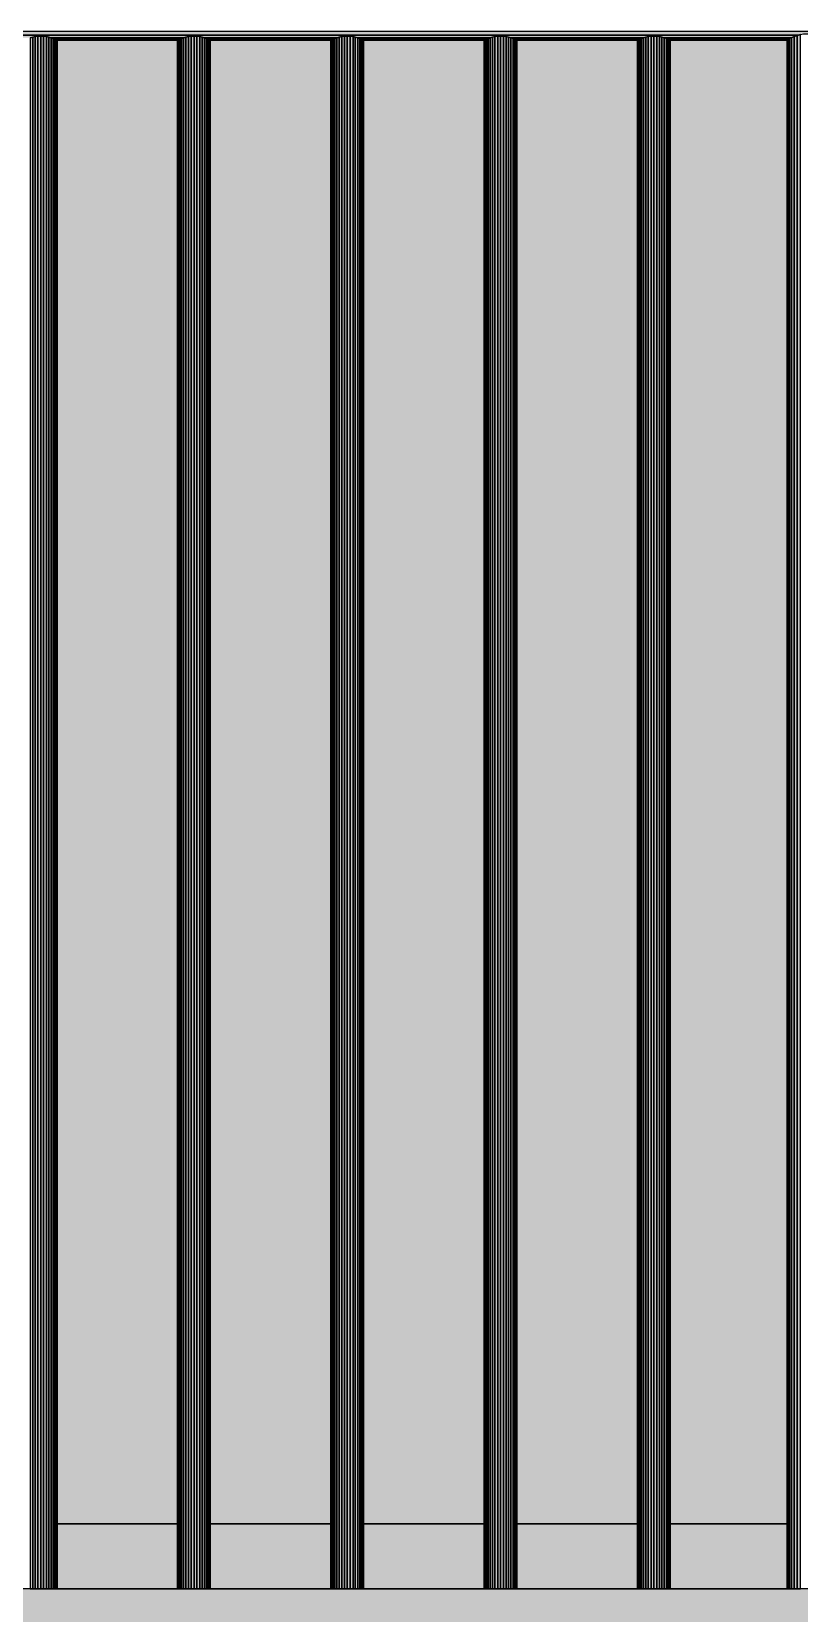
# Model space of a CAD drawing. Extents: x 8 to 21351, y 0 to 420.
# Drawn here: x 19170.135 to 19172.504, y 137.731 to 142.608 of the extents above; entities that cross this region are included whole.
import ezdxf

# ---------------------------------------------------------------- set-up
doc = ezdxf.new("R2010")
doc.units = 0

msp = doc.modelspace()

# ---------------------------------------------------------------- hatches: boundary and pattern name
for points in [[(19168.1996, 142.6078), (19168.2156, 142.5968), (19168.2446, 142.5968), (19168.2506, 142.5988), (19168.2606, 142.6008), (19168.2716, 142.6008), (19168.2826, 142.6008), (19168.2926, 142.5988), (19168.2986, 142.5968), (19172.5006, 142.5968), (19172.5066, 142.5988), (19172.5166, 142.6008), (19172.5276, 142.6008), (19172.5386, 142.6008), (19172.5496, 142.5988), (19172.5546, 142.5968), (19176.7576, 142.5968), (19176.7626, 142.5988), (19176.7736, 142.6008), (19176.7836, 142.6008), (19176.7946, 142.6008), (19176.8056, 142.5988), (19176.8106, 142.5968), (19181.0136, 142.5968), (19181.0186, 142.5988), (19181.0296, 142.6008), (19181.0406, 142.6008), (19181.0516, 142.6008), (19181.0616, 142.5988), (19181.0666, 142.5968), (19185.2696, 142.5968), (19185.2756, 142.5988), (19185.2856, 142.6008), (19185.2966, 142.6008), (19185.3076, 142.6008), (19185.3176, 142.5988), (19185.3236, 142.5968), (19185.3526, 142.5968), (19185.3686, 142.6078)], [(19168.2986, 142.5968), (19168.3026, 142.5958), (19168.3116, 142.5928), (19168.3196, 142.5888), (19168.3206, 142.5888), (19168.7126, 142.5888), (19168.7196, 142.5908), (19168.7276, 142.5928), (19168.7356, 142.5938), (19168.7446, 142.5938), (19168.7536, 142.5938), (19168.7616, 142.5928), (19168.7696, 142.5908), (19168.7766, 142.5888), (19169.1856, 142.5888), (19169.1926, 142.5908), (19169.2006, 142.5928), (19169.2086, 142.5938), (19169.2176, 142.5938), (19169.2256, 142.5938), (19169.2346, 142.5928), (19169.2426, 142.5908), (19169.2496, 142.5888), (19169.6586, 142.5888), (19169.6656, 142.5908), (19169.6736, 142.5928), (19169.6816, 142.5938), (19169.6906, 142.5938), (19169.6986, 142.5938), (19169.7076, 142.5928), (19169.7156, 142.5908), (19169.7226, 142.5888), (19170.1316, 142.5888), (19170.1386, 142.5908), (19170.1456, 142.5928), (19170.1546, 142.5938), (19170.1636, 142.5938), (19170.1716, 142.5938), (19170.1806, 142.5928), (19170.1886, 142.5908), (19170.1946, 142.5888), (19170.6046, 142.5888), (19170.6116, 142.5908), (19170.6186, 142.5928), (19170.6276, 142.5938), (19170.6366, 142.5938), (19170.6446, 142.5938), (19170.6536, 142.5928), (19170.6616, 142.5908), (19170.6676, 142.5888), (19171.0776, 142.5888), (19171.0836, 142.5908), (19171.0916, 142.5928), (19171.1006, 142.5938), (19171.1086, 142.5938), (19171.1176, 142.5938), (19171.1266, 142.5928), (19171.1336, 142.5908), (19171.1406, 142.5888), (19171.5496, 142.5888), (19171.5566, 142.5908), (19171.5646, 142.5928), (19171.5736, 142.5938), (19171.5816, 142.5938), (19171.5906, 142.5938), (19171.5986, 142.5928), (19171.6066, 142.5908), (19171.6136, 142.5888), (19172.0226, 142.5888), (19172.0296, 142.5908), (19172.0376, 142.5928), (19172.0466, 142.5938), (19172.0546, 142.5938), (19172.0636, 142.5938), (19172.0716, 142.5928), (19172.0796, 142.5908), (19172.0866, 142.5888), (19172.4786, 142.5888), (19172.4796, 142.5888), (19172.4876, 142.5928), (19172.4966, 142.5958), (19172.5006, 142.5968)], [(19170.1306, 142.5888), (19170.1306, 137.8068), (19170.1386, 137.8068), (19170.1386, 142.5908), (19170.1316, 142.5888), (19170.1316, 142.5888)], [(19170.1386, 142.5908), (19170.1386, 137.8068), (19170.1456, 137.8068), (19170.1456, 142.5928)], [(19170.1456, 142.5928), (19170.1456, 137.8068), (19170.1546, 137.8068), (19170.1546, 142.5938)], [(19170.1546, 137.8068), (19170.1636, 137.8068), (19170.1636, 142.5938), (19170.1546, 142.5938)], [(19170.1636, 137.8068), (19170.1716, 137.8068), (19170.1716, 142.5938), (19170.1636, 142.5938)], [(19170.1716, 137.8068), (19170.1806, 137.8068), (19170.1806, 142.5928), (19170.1716, 142.5938)], [(19170.1806, 137.8068), (19170.1886, 137.8068), (19170.1886, 142.5908), (19170.1806, 142.5928)], [(19170.1886, 137.8068), (19170.1956, 137.8068), (19170.1956, 142.5888), (19170.1956, 142.5888), (19170.1946, 142.5888), (19170.1886, 142.5908)], [(19170.1956, 142.5888), (19170.2016, 142.5868), (19170.2066, 142.5848), (19170.2086, 142.5838), (19170.5906, 142.5838), (19170.5926, 142.5848), (19170.5976, 142.5868), (19170.6046, 142.5888)], [(19170.1956, 137.8068), (19170.2016, 137.8068), (19170.2016, 142.5868), (19170.1956, 142.5888)], [(19170.1956, 137.8068), (19170.2016, 137.8068), (19170.2016, 142.5868), (19170.1956, 142.5888)], [(19170.2016, 137.8068), (19170.2066, 137.8068), (19170.2066, 142.5848), (19170.2016, 142.5868)], [(19170.2066, 142.5848), (19170.2066, 137.8068), (19170.2106, 137.8068), (19170.2106, 142.5828), (19170.2086, 142.5838)], [(19170.5906, 142.5838), (19170.2086, 142.5838), (19170.2106, 142.5828), (19170.2126, 142.5828), (19170.2136, 142.5818), (19170.5856, 142.5818), (19170.5866, 142.5828), (19170.5896, 142.5828)], [(19170.2126, 142.5828), (19170.2106, 142.5828), (19170.2106, 137.8068), (19170.2126, 137.8068)], [(19170.2126, 142.5828), (19170.2126, 137.8068), (19170.2136, 137.8068), (19170.2136, 142.5818)], [(19170.2136, 138.0068), (19170.5856, 138.0068), (19170.5856, 142.5818), (19170.2136, 142.5818)], [(19170.5856, 137.8068), (19170.5866, 137.8068), (19170.5866, 142.5828), (19170.5856, 142.5818)], [(19170.5866, 137.8068), (19170.5896, 137.8068), (19170.5896, 142.5828), (19170.5866, 142.5828)], [(19170.5896, 137.8068), (19170.5926, 137.8068), (19170.5926, 142.5848), (19170.5906, 142.5838), (19170.5896, 142.5828)], [(19170.5926, 142.5848), (19170.5926, 137.8068), (19170.5976, 137.8068), (19170.5976, 142.5868)], [(19170.6036, 142.5888), (19170.5976, 142.5868), (19170.5976, 137.8068), (19170.6036, 137.8068)], [(19170.6036, 142.5888), (19170.6036, 137.8068), (19170.6106, 137.8068), (19170.6106, 142.5908), (19170.6046, 142.5888), (19170.6046, 142.5888)], [(19170.6106, 142.5908), (19170.6106, 137.8068), (19170.6186, 137.8068), (19170.6186, 142.5928)], [(19170.6186, 142.5928), (19170.6186, 137.8068), (19170.6276, 137.8068), (19170.6276, 142.5938)], [(19170.6276, 137.8068), (19170.6366, 137.8068), (19170.6366, 142.5938), (19170.6276, 142.5938)], [(19170.6366, 137.8068), (19170.6446, 137.8068), (19170.6446, 142.5938), (19170.6366, 142.5938)], [(19170.6446, 137.8068), (19170.6536, 137.8068), (19170.6536, 142.5928), (19170.6446, 142.5938)], [(19170.6536, 137.8068), (19170.6616, 137.8068), (19170.6616, 142.5908), (19170.6536, 142.5928)], [(19170.6616, 137.8068), (19170.6686, 137.8068), (19170.6686, 142.5888), (19170.6676, 142.5888), (19170.6676, 142.5888), (19170.6616, 142.5908)], [(19170.6676, 142.5888), (19170.6746, 142.5868), (19170.6796, 142.5848), (19170.6816, 142.5838), (19171.0636, 142.5838), (19171.0656, 142.5848), (19171.0706, 142.5868), (19171.0766, 142.5888)], [(19170.6686, 142.5888), (19170.6686, 137.8068), (19170.6746, 137.8068), (19170.6746, 142.5868)], [(19170.6686, 142.5888), (19170.6686, 137.8068), (19170.6746, 137.8068), (19170.6746, 142.5868)], [(19170.6746, 137.8068), (19170.6796, 137.8068), (19170.6796, 142.5848), (19170.6746, 142.5868)], [(19170.6816, 142.5838), (19170.6796, 142.5848), (19170.6796, 137.8068), (19170.6826, 137.8068), (19170.6826, 142.5828)], [(19171.0636, 142.5838), (19170.6816, 142.5838), (19170.6826, 142.5828), (19170.6856, 142.5828), (19170.6856, 142.5818), (19171.0586, 142.5818), (19171.0596, 142.5828), (19171.0616, 142.5828)], [(19170.6856, 142.5828), (19170.6826, 142.5828), (19170.6826, 137.8068), (19170.6856, 137.8068)], [(19170.6856, 142.5818), (19170.6856, 138.0068), (19171.0586, 138.0068), (19171.0586, 142.5818)], [(19171.0596, 142.5828), (19171.0586, 142.5818), (19171.0586, 137.8068), (19171.0596, 137.8068)], [(19171.0596, 137.8068), (19171.0616, 137.8068), (19171.0616, 142.5828), (19171.0596, 142.5828)], [(19171.0616, 137.8068), (19171.0656, 137.8068), (19171.0656, 142.5848), (19171.0636, 142.5838), (19171.0616, 142.5828)], [(19171.0656, 142.5848), (19171.0656, 137.8068), (19171.0706, 137.8068), (19171.0706, 142.5868)], [(19171.0706, 137.8068), (19171.0766, 137.8068), (19171.0766, 142.5888), (19171.0706, 142.5868)], [(19171.0766, 142.5888), (19171.0766, 137.8068), (19171.0836, 137.8068), (19171.0836, 142.5908), (19171.0776, 142.5888), (19171.0766, 142.5888)], [(19171.0836, 142.5908), (19171.0836, 137.8068), (19171.0916, 137.8068), (19171.0916, 142.5928)], [(19171.0916, 142.5928), (19171.0916, 137.8068), (19171.1006, 137.8068), (19171.1006, 142.5938)], [(19171.1006, 142.5938), (19171.1006, 137.8068), (19171.1086, 137.8068), (19171.1086, 142.5938)], [(19171.1086, 142.5938), (19171.1086, 137.8068), (19171.1176, 137.8068), (19171.1176, 142.5938)], [(19171.1176, 137.8068), (19171.1266, 137.8068), (19171.1266, 142.5928), (19171.1176, 142.5938)], [(19171.1336, 142.5908), (19171.1266, 142.5928), (19171.1266, 137.8068), (19171.1336, 137.8068)], [(19171.1336, 137.8068), (19171.1416, 137.8068), (19171.1416, 142.5888), (19171.1406, 142.5888), (19171.1406, 142.5888), (19171.1336, 142.5908)], [(19171.1406, 142.5888), (19171.1476, 142.5868), (19171.1526, 142.5848), (19171.1546, 142.5838), (19171.5356, 142.5838), (19171.5386, 142.5848), (19171.5436, 142.5868), (19171.5496, 142.5888)], [(19171.1416, 142.5888), (19171.1416, 137.8068), (19171.1476, 137.8068), (19171.1476, 142.5868)], [(19171.1416, 142.5888), (19171.1416, 137.8068), (19171.1476, 137.8068), (19171.1476, 142.5868)], [(19171.1476, 142.5868), (19171.1476, 137.8068), (19171.1526, 137.8068), (19171.1526, 142.5848)], [(19171.1526, 142.5848), (19171.1526, 137.8068), (19171.1556, 137.8068), (19171.1556, 142.5828), (19171.1546, 142.5838)], [(19171.5356, 142.5838), (19171.1546, 142.5838), (19171.1556, 142.5828), (19171.1586, 142.5828), (19171.1586, 142.5818), (19171.5316, 142.5818), (19171.5326, 142.5828), (19171.5346, 142.5828)], [(19171.1586, 142.5828), (19171.1556, 142.5828), (19171.1556, 137.8068), (19171.1586, 137.8068)], [(19171.1586, 142.5818), (19171.1586, 138.0068), (19171.5316, 138.0068), (19171.5316, 142.5818)], [(19171.5316, 137.8068), (19171.5326, 137.8068), (19171.5326, 142.5828), (19171.5316, 142.5818)], [(19171.5326, 137.8068), (19171.5346, 137.8068), (19171.5346, 142.5828), (19171.5326, 142.5828)], [(19171.5346, 137.8068), (19171.5386, 137.8068), (19171.5386, 142.5848), (19171.5356, 142.5838), (19171.5346, 142.5828)], [(19171.5386, 142.5848), (19171.5386, 137.8068), (19171.5436, 137.8068), (19171.5436, 142.5868)], [(19171.5436, 137.8068), (19171.5496, 137.8068), (19171.5496, 142.5888), (19171.5436, 142.5868)], [(19171.5496, 142.5888), (19171.5496, 137.8068), (19171.5566, 137.8068), (19171.5566, 142.5908), (19171.5496, 142.5888), (19171.5496, 142.5888)], [(19171.5566, 142.5908), (19171.5566, 137.8068), (19171.5646, 137.8068), (19171.5646, 142.5928)], [(19171.5646, 142.5928), (19171.5646, 137.8068), (19171.5736, 137.8068), (19171.5736, 142.5938)], [(19171.5736, 142.5938), (19171.5736, 137.8068), (19171.5816, 137.8068), (19171.5816, 142.5938)], [(19171.5906, 142.5938), (19171.5816, 142.5938), (19171.5816, 137.8068), (19171.5906, 137.8068)], [(19171.5906, 137.8068), (19171.5986, 137.8068), (19171.5986, 142.5928), (19171.5906, 142.5938)], [(19171.5986, 137.8068), (19171.6066, 137.8068), (19171.6066, 142.5908), (19171.5986, 142.5928)], [(19171.6066, 137.8068), (19171.6136, 137.8068), (19171.6136, 142.5888), (19171.6136, 142.5888), (19171.6136, 142.5888), (19171.6066, 142.5908)], [(19172.0226, 142.5888), (19171.6136, 142.5888), (19171.6206, 142.5868), (19171.6256, 142.5848), (19171.6276, 142.5838), (19172.0086, 142.5838), (19172.0116, 142.5848), (19172.0166, 142.5868)], [(19171.6136, 137.8068), (19171.6206, 137.8068), (19171.6206, 142.5868), (19171.6136, 142.5888)], [(19171.6136, 137.8068), (19171.6206, 137.8068), (19171.6206, 142.5868), (19171.6136, 142.5888)], [(19171.6206, 137.8068), (19171.6256, 137.8068), (19171.6256, 142.5848), (19171.6206, 142.5868)], [(19171.6256, 142.5848), (19171.6256, 137.8068), (19171.6286, 137.8068), (19171.6286, 142.5828), (19171.6276, 142.5838)], [(19171.6276, 142.5838), (19171.6286, 142.5828), (19171.6316, 142.5828), (19171.6316, 142.5818), (19172.0046, 142.5818), (19172.0056, 142.5828), (19172.0076, 142.5828), (19172.0086, 142.5838)], [(19171.6316, 142.5828), (19171.6286, 142.5828), (19171.6286, 137.8068), (19171.6316, 137.8068)], [(19171.6316, 142.5818), (19171.6316, 138.0068), (19172.0046, 138.0068), (19172.0046, 142.5818)], [(19172.0056, 142.5828), (19172.0046, 142.5818), (19172.0046, 137.8068), (19172.0056, 137.8068)], [(19172.0056, 137.8068), (19172.0076, 137.8068), (19172.0076, 142.5828), (19172.0056, 142.5828)], [(19172.0076, 137.8068), (19172.0116, 137.8068), (19172.0116, 142.5848), (19172.0086, 142.5838), (19172.0076, 142.5828)], [(19172.0116, 142.5848), (19172.0116, 137.8068), (19172.0166, 137.8068), (19172.0166, 142.5868)], [(19172.0166, 137.8068), (19172.0226, 137.8068), (19172.0226, 142.5888), (19172.0166, 142.5868)], [(19172.0226, 142.5888), (19172.0226, 137.8068), (19172.0296, 137.8068), (19172.0296, 142.5908), (19172.0226, 142.5888), (19172.0226, 142.5888)], [(19172.0296, 142.5908), (19172.0296, 137.8068), (19172.0376, 137.8068), (19172.0376, 142.5928)], [(19172.0466, 142.5938), (19172.0376, 142.5928), (19172.0376, 137.8068), (19172.0466, 137.8068)], [(19172.0546, 142.5938), (19172.0466, 142.5938), (19172.0466, 137.8068), (19172.0546, 137.8068)], [(19172.0636, 142.5938), (19172.0546, 142.5938), (19172.0546, 137.8068), (19172.0636, 137.8068)], [(19172.0716, 142.5928), (19172.0636, 142.5938), (19172.0636, 137.8068), (19172.0716, 137.8068)], [(19172.0716, 137.8068), (19172.0796, 137.8068), (19172.0796, 142.5908), (19172.0716, 142.5928)], [(19172.0796, 137.8068), (19172.0866, 137.8068), (19172.0866, 142.5888), (19172.0866, 142.5888), (19172.0866, 142.5888), (19172.0796, 142.5908)], [(19172.0866, 142.5888), (19172.0936, 142.5868), (19172.0986, 142.5848), (19172.1006, 142.5838), (19172.4686, 142.5838), (19172.4686, 142.5838), (19172.4736, 142.5868), (19172.4786, 142.5888)], [(19172.0866, 142.5888), (19172.0866, 137.8068), (19172.0936, 137.8068), (19172.0936, 142.5868)], [(19172.0866, 142.5888), (19172.0866, 137.8068), (19172.0936, 137.8068), (19172.0936, 142.5868)], [(19172.0986, 142.5848), (19172.0936, 142.5868), (19172.0936, 137.8068), (19172.0986, 137.8068)], [(19172.1006, 142.5838), (19172.0986, 142.5848), (19172.0986, 137.8068), (19172.1016, 137.8068), (19172.1016, 142.5828)], [(19172.4686, 142.5838), (19172.1006, 142.5838), (19172.1016, 142.5828), (19172.1036, 142.5828), (19172.1046, 142.5818), (19172.4656, 142.5818), (19172.4666, 142.5828)], [(19172.1036, 142.5828), (19172.1016, 142.5828), (19172.1016, 137.8068), (19172.1036, 137.8068)], [(19172.1036, 142.5828), (19172.1036, 137.8068), (19172.1046, 137.8068), (19172.1046, 142.5818)], [(19172.1046, 142.5818), (19172.1046, 138.0068), (19172.4656, 138.0068), (19172.4656, 142.5818)], [(19170.2136, 138.0068), (19170.2136, 137.8068), (19170.5856, 137.8068), (19170.5856, 138.0068)], [(19171.0586, 138.0068), (19170.6856, 138.0068), (19170.6856, 137.8068), (19171.0586, 137.8068)], [(19171.5316, 138.0068), (19171.1586, 138.0068), (19171.1586, 137.8068), (19171.5316, 137.8068)], [(19171.6316, 138.0068), (19171.6316, 137.8068), (19172.0046, 137.8068), (19172.0046, 138.0068)], [(19172.4656, 138.0068), (19172.1046, 138.0068), (19172.1046, 137.8068), (19172.4656, 137.8068)], [(19168.0216, 137.8068), (19168.0216, 130.3068), (19185.5466, 130.3068), (19185.5466, 137.8068)], [(19168.0216, 137.8068), (19168.0216, 130.3068), (19185.5466, 130.3068), (19185.5466, 137.8068)]]:
    msp.add_hatch(color=7).paths.add_polyline_path(points)
at = {"true_color": 0xf3f7f0}
for points in [[(19170.2136, 138.0068), (19170.5856, 138.0068), (19170.5856, 142.5818), (19170.2136, 142.5818)], [(19170.6856, 142.5818), (19170.6856, 138.0068), (19171.0586, 138.0068), (19171.0586, 142.5818)], [(19171.1586, 142.5818), (19171.1586, 138.0068), (19171.5316, 138.0068), (19171.5316, 142.5818)], [(19171.6316, 142.5818), (19171.6316, 138.0068), (19172.0046, 138.0068), (19172.0046, 142.5818)], [(19172.1046, 142.5818), (19172.1046, 138.0068), (19172.4656, 138.0068), (19172.4656, 142.5818)]]:
    msp.add_hatch(color=0, dxfattribs=at).paths.add_polyline_path(points)
at = {"true_color": 0xa8a8a8}
for points in [[(19172.4656, 137.8068), (19172.4666, 137.8068), (19172.4666, 142.5828), (19172.4656, 142.5818)], [(19172.4666, 142.5828), (19172.4666, 137.8068), (19172.4686, 137.8068), (19172.4686, 142.5838), (19172.4686, 142.5838)], [(19172.4686, 137.8068), (19172.4736, 137.8068), (19172.4736, 142.5868), (19172.4686, 142.5838)], [(19172.4736, 142.5868), (19172.4736, 137.8068), (19172.4796, 137.8068), (19172.4796, 142.5888), (19172.4786, 142.5888)], [(19172.4796, 142.5888), (19172.4796, 137.8068), (19172.4876, 137.8068), (19172.4876, 142.5928)], [(19172.4876, 137.8068), (19172.4966, 137.8068), (19172.4966, 142.5958), (19172.4876, 142.5928)], [(19172.5006, 142.5968), (19172.4966, 142.5958), (19172.4966, 137.8068), (19172.5066, 137.8068), (19172.5066, 142.5988)]]:
    msp.add_hatch(color=0, dxfattribs=at).paths.add_polyline_path(points)
at = {"true_color": 0x2e2e2e}
for points in [[(19170.2136, 138.0068), (19170.2136, 137.8068), (19170.5856, 137.8068), (19170.5856, 138.0068)], [(19171.0586, 138.0068), (19170.6856, 138.0068), (19170.6856, 137.8068), (19171.0586, 137.8068)], [(19171.5316, 138.0068), (19171.1586, 138.0068), (19171.1586, 137.8068), (19171.5316, 137.8068)], [(19171.6316, 138.0068), (19171.6316, 137.8068), (19172.0046, 137.8068), (19172.0046, 138.0068)], [(19172.4656, 138.0068), (19172.1046, 138.0068), (19172.1046, 137.8068), (19172.4656, 137.8068)]]:
    msp.add_hatch(color=0, dxfattribs=at).paths.add_polyline_path(points)

# ---------------------------------------------------------------- linework, layer by layer
at = {"color": 7, "lineweight": 15}
for p, q in [((19170.2136, 142.5818), (19170.5866, 142.5818)), ((19170.2136, 137.8068), (19170.2136, 142.5818)), ((19170.5866, 137.8068), (19170.5866, 142.5818)), ((19170.6856, 142.5818), (19171.0586, 142.5818)), ((19170.6866, 137.8068), (19170.6866, 142.5818)), ((19171.0586, 137.8068), (19171.0586, 142.5818)), ((19171.1586, 142.5818), (19171.5316, 142.5818)), ((19171.1586, 137.8068), (19171.1586, 142.5818)), ((19171.5316, 137.8068), (19171.5316, 142.5818)), ((19171.6316, 142.5818), (19172.0046, 142.5818)), ((19171.6316, 137.8068), (19171.6316, 142.5818)), ((19172.0046, 137.8068), (19172.0046, 142.5818)), ((19172.1046, 142.5818), (19172.4656, 142.5818)), ((19172.1046, 137.8068), (19172.1046, 142.5818)), ((19172.4656, 137.8068), (19172.4656, 142.5818)), ((19170.5866, 138.0068), (19170.2136, 138.0068)), ((19171.0586, 138.0068), (19170.6866, 138.0068)), ((19171.5316, 138.0068), (19171.1586, 138.0068)), ((19172.0046, 138.0068), (19171.6316, 138.0068)), ((19172.4656, 138.0068), (19172.1046, 138.0068)), ((19168.0216, 137.8068), (19185.5466, 137.8068))]:
    msp.add_line(p, q, dxfattribs=at)
at = {"color": 7}
for points in [[(19185.3686, 142.6078), (19168.1996, 142.6078), (19168.2156, 142.5968), (19168.2446, 142.5968), (19168.2506, 142.5988), (19168.2606, 142.6008), (19168.2716, 142.6008), (19168.2826, 142.6008), (19168.2926, 142.5988), (19168.2986, 142.5968), (19172.5006, 142.5968), (19172.5066, 142.5988), (19172.5166, 142.6008), (19172.5276, 142.6008), (19172.5386, 142.6008), (19172.5496, 142.5988), (19172.5546, 142.5968), (19176.7576, 142.5968)], [(19170.1316, 142.5888), (19170.1386, 142.5908), (19170.1456, 142.5928), (19170.1546, 142.5938), (19170.1636, 142.5938), (19170.1716, 142.5938), (19170.1806, 142.5928), (19170.1886, 142.5908), (19170.1946, 142.5888), (19170.6046, 142.5888), (19170.6116, 142.5908), (19170.6186, 142.5928), (19170.6276, 142.5938), (19170.6366, 142.5938), (19170.6446, 142.5938), (19170.6536, 142.5928), (19170.6616, 142.5908), (19170.6676, 142.5888), (19171.0776, 142.5888), (19171.0836, 142.5908), (19171.0916, 142.5928), (19171.1006, 142.5938), (19171.1086, 142.5938), (19171.1176, 142.5938), (19171.1266, 142.5928), (19171.1336, 142.5908), (19171.1406, 142.5888), (19171.5496, 142.5888), (19171.5566, 142.5908), (19171.5646, 142.5928), (19171.5736, 142.5938), (19171.5816, 142.5938), (19171.5906, 142.5938), (19171.5986, 142.5928), (19171.6066, 142.5908), (19171.6136, 142.5888), (19172.0226, 142.5888), (19172.0296, 142.5908), (19172.0376, 142.5928), (19172.0466, 142.5938), (19172.0546, 142.5938), (19172.0636, 142.5938), (19172.0716, 142.5928), (19172.0796, 142.5908), (19172.0866, 142.5888), (19172.4786, 142.5888), (19172.4796, 142.5888), (19172.4876, 142.5928), (19172.4966, 142.5958), (19172.5006, 142.5968), (19168.2986, 142.5968)]]:
    msp.add_lwpolyline(points, dxfattribs=at)
for points in [[(19170.1306, 142.5888), (19170.1306, 137.8068), (19170.1386, 137.8068), (19170.1386, 142.5908), (19170.1316, 142.5888), (19170.1316, 142.5888)], [(19170.1386, 142.5908), (19170.1386, 137.8068), (19170.1456, 137.8068), (19170.1456, 142.5928)], [(19170.1456, 142.5928), (19170.1456, 137.8068), (19170.1546, 137.8068), (19170.1546, 142.5938)], [(19170.1546, 137.8068), (19170.1636, 137.8068), (19170.1636, 142.5938), (19170.1546, 142.5938)], [(19170.1636, 137.8068), (19170.1716, 137.8068), (19170.1716, 142.5938), (19170.1636, 142.5938)], [(19170.1716, 137.8068), (19170.1806, 137.8068), (19170.1806, 142.5928), (19170.1716, 142.5938)], [(19170.1806, 137.8068), (19170.1886, 137.8068), (19170.1886, 142.5908), (19170.1806, 142.5928)], [(19170.1886, 137.8068), (19170.1956, 137.8068), (19170.1956, 142.5888), (19170.1956, 142.5888), (19170.1946, 142.5888), (19170.1886, 142.5908)], [(19170.1956, 142.5888), (19170.2016, 142.5868), (19170.2066, 142.5848), (19170.2086, 142.5838), (19170.5906, 142.5838), (19170.5926, 142.5848), (19170.5976, 142.5868), (19170.6046, 142.5888)], [(19170.1956, 137.8068), (19170.2016, 137.8068), (19170.2016, 142.5868), (19170.1956, 142.5888)], [(19170.1956, 137.8068), (19170.2016, 137.8068), (19170.2016, 142.5868), (19170.1956, 142.5888)], [(19170.2016, 137.8068), (19170.2066, 137.8068), (19170.2066, 142.5848), (19170.2016, 142.5868)], [(19170.2066, 142.5848), (19170.2066, 137.8068), (19170.2106, 137.8068), (19170.2106, 142.5828), (19170.2086, 142.5838)], [(19170.5906, 142.5838), (19170.2086, 142.5838), (19170.2106, 142.5828), (19170.2126, 142.5828), (19170.2136, 142.5818), (19170.5856, 142.5818), (19170.5866, 142.5828), (19170.5896, 142.5828)], [(19170.2126, 142.5828), (19170.2106, 142.5828), (19170.2106, 137.8068), (19170.2126, 137.8068)], [(19170.2126, 142.5828), (19170.2126, 137.8068), (19170.2136, 137.8068), (19170.2136, 142.5818)], [(19170.2136, 138.0068), (19170.5856, 138.0068), (19170.5856, 142.5818), (19170.2136, 142.5818)], [(19170.5856, 137.8068), (19170.5866, 137.8068), (19170.5866, 142.5828), (19170.5856, 142.5818)], [(19170.5866, 137.8068), (19170.5896, 137.8068), (19170.5896, 142.5828), (19170.5866, 142.5828)], [(19170.5896, 137.8068), (19170.5926, 137.8068), (19170.5926, 142.5848), (19170.5906, 142.5838), (19170.5896, 142.5828)], [(19170.5926, 142.5848), (19170.5926, 137.8068), (19170.5976, 137.8068), (19170.5976, 142.5868)], [(19170.6036, 142.5888), (19170.5976, 142.5868), (19170.5976, 137.8068), (19170.6036, 137.8068)], [(19170.6036, 142.5888), (19170.6036, 137.8068), (19170.6106, 137.8068), (19170.6106, 142.5908), (19170.6046, 142.5888), (19170.6046, 142.5888)], [(19170.6106, 142.5908), (19170.6106, 137.8068), (19170.6186, 137.8068), (19170.6186, 142.5928)], [(19170.6186, 142.5928), (19170.6186, 137.8068), (19170.6276, 137.8068), (19170.6276, 142.5938)], [(19170.6276, 137.8068), (19170.6366, 137.8068), (19170.6366, 142.5938), (19170.6276, 142.5938)], [(19170.6366, 137.8068), (19170.6446, 137.8068), (19170.6446, 142.5938), (19170.6366, 142.5938)], [(19170.6446, 137.8068), (19170.6536, 137.8068), (19170.6536, 142.5928), (19170.6446, 142.5938)], [(19170.6536, 137.8068), (19170.6616, 137.8068), (19170.6616, 142.5908), (19170.6536, 142.5928)], [(19170.6616, 137.8068), (19170.6686, 137.8068), (19170.6686, 142.5888), (19170.6676, 142.5888), (19170.6676, 142.5888), (19170.6616, 142.5908)], [(19170.6676, 142.5888), (19170.6746, 142.5868), (19170.6796, 142.5848), (19170.6816, 142.5838), (19171.0636, 142.5838), (19171.0656, 142.5848), (19171.0706, 142.5868), (19171.0766, 142.5888)], [(19170.6686, 142.5888), (19170.6686, 137.8068), (19170.6746, 137.8068), (19170.6746, 142.5868)], [(19170.6686, 142.5888), (19170.6686, 137.8068), (19170.6746, 137.8068), (19170.6746, 142.5868)], [(19170.6746, 137.8068), (19170.6796, 137.8068), (19170.6796, 142.5848), (19170.6746, 142.5868)], [(19170.6816, 142.5838), (19170.6796, 142.5848), (19170.6796, 137.8068), (19170.6826, 137.8068), (19170.6826, 142.5828)], [(19171.0636, 142.5838), (19170.6816, 142.5838), (19170.6826, 142.5828), (19170.6856, 142.5828), (19170.6856, 142.5818), (19171.0586, 142.5818), (19171.0596, 142.5828), (19171.0616, 142.5828)], [(19170.6856, 142.5828), (19170.6826, 142.5828), (19170.6826, 137.8068), (19170.6856, 137.8068)], [(19170.6856, 142.5828), (19170.6856, 137.8068), (19170.6856, 137.8068), (19170.6856, 142.5818)], [(19170.6856, 142.5818), (19170.6856, 138.0068), (19171.0586, 138.0068), (19171.0586, 142.5818)], [(19171.0596, 142.5828), (19171.0586, 142.5818), (19171.0586, 137.8068), (19171.0596, 137.8068)], [(19171.0596, 137.8068), (19171.0616, 137.8068), (19171.0616, 142.5828), (19171.0596, 142.5828)], [(19171.0616, 137.8068), (19171.0656, 137.8068), (19171.0656, 142.5848), (19171.0636, 142.5838), (19171.0616, 142.5828)], [(19171.0656, 142.5848), (19171.0656, 137.8068), (19171.0706, 137.8068), (19171.0706, 142.5868)], [(19171.0706, 137.8068), (19171.0766, 137.8068), (19171.0766, 142.5888), (19171.0706, 142.5868)], [(19171.0766, 142.5888), (19171.0766, 137.8068), (19171.0836, 137.8068), (19171.0836, 142.5908), (19171.0776, 142.5888), (19171.0766, 142.5888)], [(19171.0836, 142.5908), (19171.0836, 137.8068), (19171.0916, 137.8068), (19171.0916, 142.5928)], [(19171.0916, 142.5928), (19171.0916, 137.8068), (19171.1006, 137.8068), (19171.1006, 142.5938)], [(19171.1006, 142.5938), (19171.1006, 137.8068), (19171.1086, 137.8068), (19171.1086, 142.5938)], [(19171.1086, 142.5938), (19171.1086, 137.8068), (19171.1176, 137.8068), (19171.1176, 142.5938)], [(19171.1176, 137.8068), (19171.1266, 137.8068), (19171.1266, 142.5928), (19171.1176, 142.5938)], [(19171.1336, 142.5908), (19171.1266, 142.5928), (19171.1266, 137.8068), (19171.1336, 137.8068)], [(19171.1336, 137.8068), (19171.1416, 137.8068), (19171.1416, 142.5888), (19171.1406, 142.5888), (19171.1406, 142.5888), (19171.1336, 142.5908)], [(19171.1406, 142.5888), (19171.1476, 142.5868), (19171.1526, 142.5848), (19171.1546, 142.5838), (19171.5356, 142.5838), (19171.5386, 142.5848), (19171.5436, 142.5868), (19171.5496, 142.5888)], [(19171.1416, 142.5888), (19171.1416, 137.8068), (19171.1476, 137.8068), (19171.1476, 142.5868)], [(19171.1416, 142.5888), (19171.1416, 137.8068), (19171.1476, 137.8068), (19171.1476, 142.5868)], [(19171.1476, 142.5868), (19171.1476, 137.8068), (19171.1526, 137.8068), (19171.1526, 142.5848)], [(19171.1526, 142.5848), (19171.1526, 137.8068), (19171.1556, 137.8068), (19171.1556, 142.5828), (19171.1546, 142.5838)], [(19171.5356, 142.5838), (19171.1546, 142.5838), (19171.1556, 142.5828), (19171.1586, 142.5828), (19171.1586, 142.5818), (19171.5316, 142.5818), (19171.5326, 142.5828), (19171.5346, 142.5828)], [(19171.1586, 142.5828), (19171.1556, 142.5828), (19171.1556, 137.8068), (19171.1586, 137.8068)], [(19171.1586, 142.5828), (19171.1586, 137.8068), (19171.1586, 137.8068), (19171.1586, 142.5818)], [(19171.1586, 142.5818), (19171.1586, 138.0068), (19171.5316, 138.0068), (19171.5316, 142.5818)], [(19171.5316, 137.8068), (19171.5326, 137.8068), (19171.5326, 142.5828), (19171.5316, 142.5818)], [(19171.5326, 137.8068), (19171.5346, 137.8068), (19171.5346, 142.5828), (19171.5326, 142.5828)], [(19171.5346, 137.8068), (19171.5386, 137.8068), (19171.5386, 142.5848), (19171.5356, 142.5838), (19171.5346, 142.5828)], [(19171.5386, 142.5848), (19171.5386, 137.8068), (19171.5436, 137.8068), (19171.5436, 142.5868)], [(19171.5436, 137.8068), (19171.5496, 137.8068), (19171.5496, 142.5888), (19171.5436, 142.5868)], [(19171.5496, 142.5888), (19171.5496, 137.8068), (19171.5566, 137.8068), (19171.5566, 142.5908), (19171.5496, 142.5888), (19171.5496, 142.5888)], [(19171.5566, 142.5908), (19171.5566, 137.8068), (19171.5646, 137.8068), (19171.5646, 142.5928)], [(19171.5646, 142.5928), (19171.5646, 137.8068), (19171.5736, 137.8068), (19171.5736, 142.5938)], [(19171.5736, 142.5938), (19171.5736, 137.8068), (19171.5816, 137.8068), (19171.5816, 142.5938)], [(19171.5906, 142.5938), (19171.5816, 142.5938), (19171.5816, 137.8068), (19171.5906, 137.8068)], [(19171.5906, 137.8068), (19171.5986, 137.8068), (19171.5986, 142.5928), (19171.5906, 142.5938)], [(19171.5986, 137.8068), (19171.6066, 137.8068), (19171.6066, 142.5908), (19171.5986, 142.5928)], [(19171.6066, 137.8068), (19171.6136, 137.8068), (19171.6136, 142.5888), (19171.6136, 142.5888), (19171.6136, 142.5888), (19171.6066, 142.5908)], [(19172.0226, 142.5888), (19171.6136, 142.5888), (19171.6206, 142.5868), (19171.6256, 142.5848), (19171.6276, 142.5838), (19172.0086, 142.5838), (19172.0116, 142.5848), (19172.0166, 142.5868)], [(19171.6136, 137.8068), (19171.6206, 137.8068), (19171.6206, 142.5868), (19171.6136, 142.5888)], [(19171.6136, 137.8068), (19171.6206, 137.8068), (19171.6206, 142.5868), (19171.6136, 142.5888)], [(19171.6206, 137.8068), (19171.6256, 137.8068), (19171.6256, 142.5848), (19171.6206, 142.5868)], [(19171.6256, 142.5848), (19171.6256, 137.8068), (19171.6286, 137.8068), (19171.6286, 142.5828), (19171.6276, 142.5838)], [(19171.6276, 142.5838), (19171.6286, 142.5828), (19171.6316, 142.5828), (19171.6316, 142.5818), (19172.0046, 142.5818), (19172.0056, 142.5828), (19172.0076, 142.5828), (19172.0086, 142.5838)], [(19171.6316, 142.5828), (19171.6286, 142.5828), (19171.6286, 137.8068), (19171.6316, 137.8068)], [(19171.6316, 142.5828), (19171.6316, 137.8068), (19171.6316, 137.8068), (19171.6316, 142.5818)], [(19171.6316, 142.5818), (19171.6316, 138.0068), (19172.0046, 138.0068), (19172.0046, 142.5818)], [(19172.0056, 142.5828), (19172.0046, 142.5818), (19172.0046, 137.8068), (19172.0056, 137.8068)], [(19172.0056, 137.8068), (19172.0076, 137.8068), (19172.0076, 142.5828), (19172.0056, 142.5828)], [(19172.0076, 137.8068), (19172.0116, 137.8068), (19172.0116, 142.5848), (19172.0086, 142.5838), (19172.0076, 142.5828)], [(19172.0116, 142.5848), (19172.0116, 137.8068), (19172.0166, 137.8068), (19172.0166, 142.5868)], [(19172.0166, 137.8068), (19172.0226, 137.8068), (19172.0226, 142.5888), (19172.0166, 142.5868)], [(19172.0226, 142.5888), (19172.0226, 137.8068), (19172.0296, 137.8068), (19172.0296, 142.5908), (19172.0226, 142.5888), (19172.0226, 142.5888)], [(19172.0296, 142.5908), (19172.0296, 137.8068), (19172.0376, 137.8068), (19172.0376, 142.5928)], [(19172.0466, 142.5938), (19172.0376, 142.5928), (19172.0376, 137.8068), (19172.0466, 137.8068)], [(19172.0546, 142.5938), (19172.0466, 142.5938), (19172.0466, 137.8068), (19172.0546, 137.8068)], [(19172.0636, 142.5938), (19172.0546, 142.5938), (19172.0546, 137.8068), (19172.0636, 137.8068)], [(19172.0716, 142.5928), (19172.0636, 142.5938), (19172.0636, 137.8068), (19172.0716, 137.8068)], [(19172.0716, 137.8068), (19172.0796, 137.8068), (19172.0796, 142.5908), (19172.0716, 142.5928)], [(19172.0796, 137.8068), (19172.0866, 137.8068), (19172.0866, 142.5888), (19172.0866, 142.5888), (19172.0866, 142.5888), (19172.0796, 142.5908)], [(19172.0866, 142.5888), (19172.0936, 142.5868), (19172.0986, 142.5848), (19172.1006, 142.5838), (19172.4686, 142.5838), (19172.4686, 142.5838), (19172.4736, 142.5868), (19172.4786, 142.5888)], [(19172.0866, 142.5888), (19172.0866, 137.8068), (19172.0936, 137.8068), (19172.0936, 142.5868)], [(19172.0866, 142.5888), (19172.0866, 137.8068), (19172.0936, 137.8068), (19172.0936, 142.5868)], [(19172.0986, 142.5848), (19172.0936, 142.5868), (19172.0936, 137.8068), (19172.0986, 137.8068)], [(19172.1006, 142.5838), (19172.0986, 142.5848), (19172.0986, 137.8068), (19172.1016, 137.8068), (19172.1016, 142.5828)], [(19172.4686, 142.5838), (19172.1006, 142.5838), (19172.1016, 142.5828), (19172.1036, 142.5828), (19172.1046, 142.5818), (19172.4656, 142.5818), (19172.4666, 142.5828)], [(19172.1036, 142.5828), (19172.1016, 142.5828), (19172.1016, 137.8068), (19172.1036, 137.8068)], [(19172.1036, 142.5828), (19172.1036, 137.8068), (19172.1046, 137.8068), (19172.1046, 142.5818)], [(19172.1046, 142.5818), (19172.1046, 138.0068), (19172.4656, 138.0068), (19172.4656, 142.5818)], [(19170.2136, 138.0068), (19170.2136, 137.8068), (19170.5856, 137.8068), (19170.5856, 138.0068)], [(19171.0586, 138.0068), (19170.6856, 138.0068), (19170.6856, 137.8068), (19171.0586, 137.8068)], [(19171.5316, 138.0068), (19171.1586, 138.0068), (19171.1586, 137.8068), (19171.5316, 137.8068)], [(19171.6316, 138.0068), (19171.6316, 137.8068), (19172.0046, 137.8068), (19172.0046, 138.0068)], [(19172.4656, 138.0068), (19172.1046, 138.0068), (19172.1046, 137.8068), (19172.4656, 137.8068)], [(19168.0216, 137.8068), (19168.0216, 130.3068), (19185.5466, 130.3068), (19185.5466, 137.8068)], [(19168.0216, 137.8068), (19168.0216, 130.3068), (19185.5466, 130.3068), (19185.5466, 137.8068)]]:
    msp.add_lwpolyline(points, close=True, dxfattribs=at)
at = {"color": 0, "true_color": 0xf3f7f0}
for points in [[(19170.2136, 138.0068), (19170.5856, 138.0068), (19170.5856, 142.5818), (19170.2136, 142.5818)], [(19170.6856, 142.5818), (19170.6856, 138.0068), (19171.0586, 138.0068), (19171.0586, 142.5818)], [(19171.1586, 142.5818), (19171.1586, 138.0068), (19171.5316, 138.0068), (19171.5316, 142.5818)], [(19171.6316, 142.5818), (19171.6316, 138.0068), (19172.0046, 138.0068), (19172.0046, 142.5818)], [(19172.1046, 142.5818), (19172.1046, 138.0068), (19172.4656, 138.0068), (19172.4656, 142.5818)]]:
    msp.add_lwpolyline(points, close=True, dxfattribs=at)
at = {"color": 0, "true_color": 0xa8a8a8}
for points in [[(19172.4656, 137.8068), (19172.4666, 137.8068), (19172.4666, 142.5828), (19172.4656, 142.5818)], [(19172.4666, 142.5828), (19172.4666, 137.8068), (19172.4686, 137.8068), (19172.4686, 142.5838), (19172.4686, 142.5838)], [(19172.4686, 137.8068), (19172.4736, 137.8068), (19172.4736, 142.5868), (19172.4686, 142.5838)], [(19172.4736, 142.5868), (19172.4736, 137.8068), (19172.4796, 137.8068), (19172.4796, 142.5888), (19172.4786, 142.5888)], [(19172.4796, 142.5888), (19172.4796, 137.8068), (19172.4876, 137.8068), (19172.4876, 142.5928)], [(19172.4876, 137.8068), (19172.4966, 137.8068), (19172.4966, 142.5958), (19172.4876, 142.5928)], [(19172.5006, 142.5968), (19172.4966, 142.5958), (19172.4966, 137.8068), (19172.5066, 137.8068), (19172.5066, 142.5988)]]:
    msp.add_lwpolyline(points, close=True, dxfattribs=at)
at = {"color": 0, "true_color": 0x2e2e2e}
for points in [[(19170.2136, 138.0068), (19170.2136, 137.8068), (19170.5856, 137.8068), (19170.5856, 138.0068)], [(19171.0586, 138.0068), (19170.6856, 138.0068), (19170.6856, 137.8068), (19171.0586, 137.8068)], [(19171.5316, 138.0068), (19171.1586, 138.0068), (19171.1586, 137.8068), (19171.5316, 137.8068)], [(19171.6316, 138.0068), (19171.6316, 137.8068), (19172.0046, 137.8068), (19172.0046, 138.0068)], [(19172.4656, 138.0068), (19172.1046, 138.0068), (19172.1046, 137.8068), (19172.4656, 137.8068)]]:
    msp.add_lwpolyline(points, close=True, dxfattribs=at)

doc.saveas('drawing.dxf')
